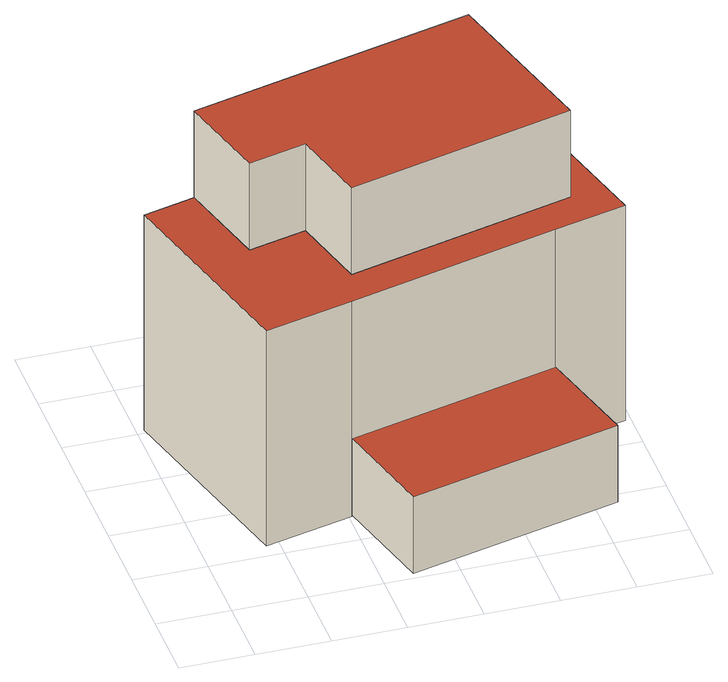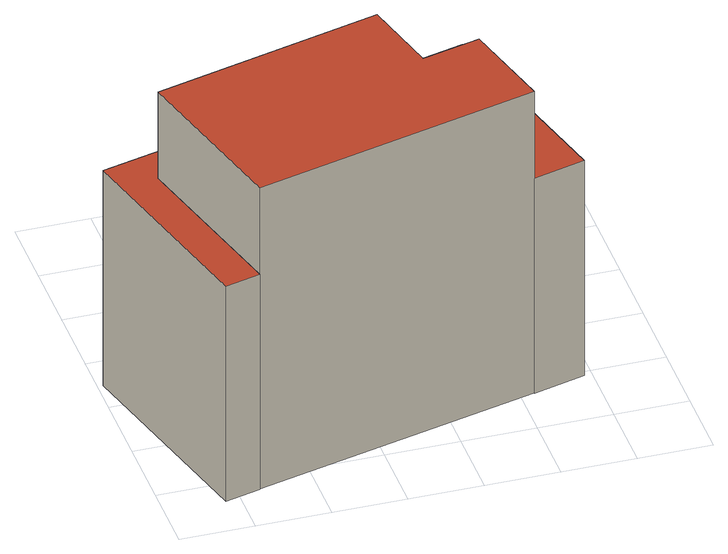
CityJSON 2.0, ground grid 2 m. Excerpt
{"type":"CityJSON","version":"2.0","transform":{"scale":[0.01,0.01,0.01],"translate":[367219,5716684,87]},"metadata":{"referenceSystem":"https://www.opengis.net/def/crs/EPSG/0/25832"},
"CityObjects":{
"building1":{"type":"Building","attributes":{"Gemeindeschluessel":"05513000","Geometrietyp2DReferenz":"3000","function":"31001_1010"},"address":[{"country":"Germany","locality":"Gelsenkirchen","thoroughfareNumber":"22","thoroughfareName":"An der Baumschule"}],"children":["building1-1","building1-2"]},
"building1-1":{"type":"BuildingPart","attributes":{"roofType":"1000","measuredHeight":6.58,"storeysAboveGround":2},"parents":["building1"],"geometry":[{"type":"MultiSurface","lod":"2","boundaries":[[[0,1,2,3]],[[4,5,6,7]],[[8,9,5,4]],[[10,11,9,8]],[[12,13,11,10]],[[14,15,13,12]],[[3,2,15,14]],[[12,10,8,4,7,16,17,18,19,0,3,14]],[[1,20,21,22,23,6,5,9,11,13,15,2]],[[24,25,20,1]],[[0,19,25,24]],[[25,26,21,20]],[[19,18,26,25]],[[26,27,22,21]],[[18,17,27,26]],[[27,28,23,22]],[[17,16,28,27]],[[28,29,6,23]],[[16,7,29,28]]],"semantics":{"surfaces":[{"type":"WallSurface"},{"type":"RoofSurface"},{"type":"GroundSurface"},{"type":"ClosureSurface"}],"values":[0,0,0,0,0,0,0,1,2,0,3,0,3,0,3,0,3,0,3]}}]},
"building1-2":{"type":"BuildingPart","attributes":{"roofType":"1000","measuredHeight":9.22,"storeysAboveGround":2},"address":[{"country":"Germany","locality":"Gelsenkirchen","thoroughfareNumber":"22","thoroughfareName":"An der Baumschule"}],"parents":["building1"],"geometry":[{"type":"MultiSurface","lod":"2","boundaries":[[[30,29,24,31]],[[32,33,34,35,30,31]],[[28,27,26,25,24,29]],[[30,35,16,7]],[[28,29,7,16]],[[35,34,17,16]],[[27,28,16,17]],[[34,33,18,17]],[[26,27,17,18]],[[33,32,19,18]],[[25,26,18,19]],[[32,31,0,19]],[[24,25,19,0]]],"semantics":{"surfaces":[{"type":"WallSurface"},{"type":"RoofSurface"},{"type":"GroundSurface"},{"type":"ClosureSurface"}],"values":[0,1,2,0,3,0,3,0,3,0,3,0,3]}}]},
"building2":{"type":"Building","attributes":{"Geometrietyp2DReferenz":"3000","Gemeindeschluessel":"05513000","function":"31001_2463","roofType":"1000","measuredHeight":2.34,"storeysAboveGround":1},"address":[{"country":"Germany","locality":"Gelsenkirchen","thoroughfareNumber":"22","thoroughfareName":"An der Baumschule"}],"geometry":[{"type":"Solid","lod":"2","boundaries":[[[[36,37,38,39]],[[40,41,37,36]],[[42,43,41,40]],[[39,38,43,42]],[[40,36,39,42]],[[37,41,43,38]]]],"semantics":{"surfaces":[{"type":"WallSurface"},{"type":"RoofSurface"},{"type":"GroundSurface"}],"values":[[0,0,0,0,1,2]]}}]}
},
"vertices":[
[162,851,734],[162,851,76],[20,814,76],[20,814,734],[1038,1074,734],[1038,1074,76],[942,1049,76],[942,1049,734],[1184,501,734],[1184,501,76],[986,451,734],[986,451,76],[407,303,734],[407,303,76],[165,242,734],[165,242,76],[1063,576,734],[440,414,734],[386,631,734],[227,591,734],[227,591,76],[386,631,76],[440,414,76],[1063,576,76],[162,851,77],[227,591,77],[386,631,77],[440,414,77],[1063,576,77],[942,1049,77],
[942,1049,999],[162,851,999],[227,591,999],[386,631,999],[440,414,999],[1063,576,999],
[1060,162,314],[1060,162,80],[986,451,80],[986,451,314],[480,14,314],[480,14,80],[407,303,314],[407,303,80]
]}
